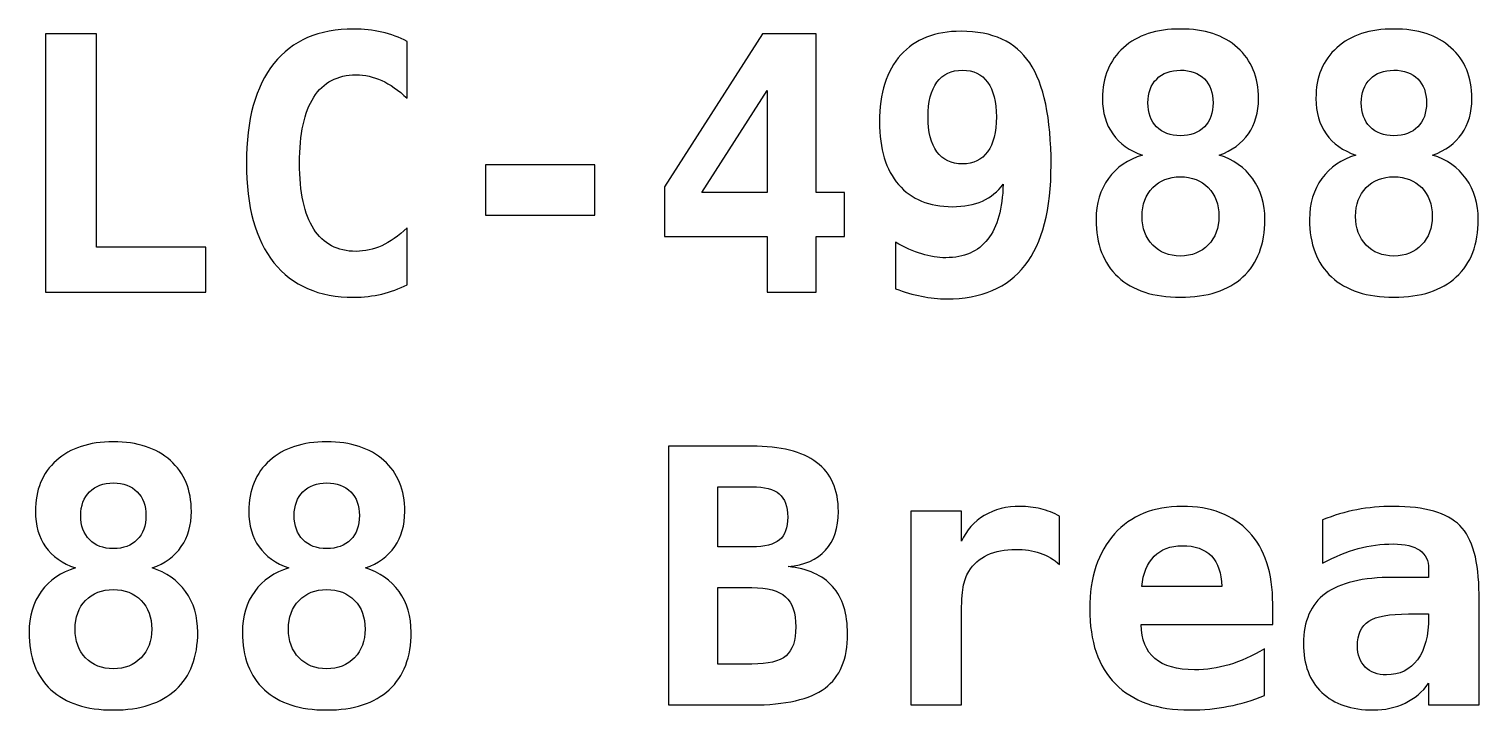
# Model space of a CAD drawing. Header units: centimetres. Extents: x -7.5 to 7.5, y -7.5 to 7.5.
# Drawn here: x -0.891 to 0.263, y 3.675 to 4.217 of the extents above; entities that cross this region are included whole.
import ezdxf

# ---------------------------------------------------------------- set-up
doc = ezdxf.new("R2010")
doc.units = ezdxf.units.CM
doc.header["$MEASUREMENT"] = 0
doc.layers.add('Layer 1', color=7, linetype='Continuous')

msp = doc.modelspace()

# ---------------------------------------------------------------- linework, layer by layer
at = {"layer": 'Layer 1'}
for points, knots in [([(-0.87784, 4.00792), (-0.87784, 4.00792), (-0.87784, 4.21366), (-0.87784, 4.21366), (-0.87784, 4.21366), (-0.87784, 4.21366), (-0.8372, 4.21366), (-0.8372, 4.21366), (-0.8372, 4.21366), (-0.8372, 4.21366), (-0.8372, 4.04376), (-0.8372, 4.04376), (-0.8372, 4.04376), (-0.8372, 4.04376), (-0.75023, 4.04376), (-0.75023, 4.04376), (-0.75023, 4.04376), (-0.75023, 4.04376), (-0.75023, 4.00792), (-0.75023, 4.00792), (-0.75023, 4.00792), (-0.75023, 4.00792), (-0.87784, 4.00792), (-0.87784, 4.00792)], [0, 0, 0, 0, 0.1666667, 0.1666667, 0.1666667, 0.1666667, 0.3333333, 0.3333333, 0.3333333, 0.3333333, 0.5, 0.5, 0.5, 0.5, 0.6666667, 0.6666667, 0.6666667, 0.6666667, 0.8333333, 0.8333333, 0.8333333, 0.8333333, 1, 1, 1, 1]), ([(-0.58997, 4.01385), (-0.59642, 4.01055), (-0.60315, 4.00806), (-0.61025, 4.00641), (-0.61025, 4.00641), (-0.6173, 4.00477), (-0.62473, 4.00392), (-0.63254, 4.00392), (-0.63254, 4.00392), (-0.66029, 4.00392), (-0.68151, 4.01305), (-0.69609, 4.03134), (-0.69609, 4.03134), (-0.71072, 4.04964), (-0.71801, 4.07603), (-0.71801, 4.1106), (-0.71801, 4.1106), (-0.71801, 4.14522), (-0.71072, 4.17165), (-0.69609, 4.18995), (-0.69609, 4.18995), (-0.68151, 4.20825), (-0.66029, 4.21737), (-0.63254, 4.21737), (-0.63254, 4.21737), (-0.62473, 4.21737), (-0.61726, 4.21653), (-0.61011, 4.21488), (-0.61011, 4.21488), (-0.60291, 4.21324), (-0.59623, 4.21074), (-0.58997, 4.20745), (-0.58997, 4.20745), (-0.58997, 4.20745), (-0.58997, 4.16225), (-0.58997, 4.16225), (-0.58997, 4.16225), (-0.59694, 4.16869), (-0.60376, 4.17339), (-0.61029, 4.17641), (-0.61029, 4.17641), (-0.61688, 4.17937), (-0.62365, 4.18087), (-0.63066, 4.18087), (-0.63066, 4.18087), (-0.64553, 4.18087), (-0.65677, 4.17495), (-0.66434, 4.16314), (-0.66434, 4.16314), (-0.67191, 4.15133), (-0.67572, 4.13384), (-0.67572, 4.1106), (-0.67572, 4.1106), (-0.67572, 4.08741), (-0.67191, 4.06996), (-0.66434, 4.05816), (-0.66434, 4.05816), (-0.65677, 4.04635), (-0.64553, 4.04042), (-0.63066, 4.04042), (-0.63066, 4.04042), (-0.62365, 4.04042), (-0.61688, 4.04193), (-0.61029, 4.04489), (-0.61029, 4.04489), (-0.60376, 4.0479), (-0.59694, 4.0526), (-0.58997, 4.05905), (-0.58997, 4.05905), (-0.58997, 4.05905), (-0.58997, 4.01385), (-0.58997, 4.01385)], [0, 0, 0, 0, 0.0555556, 0.0555556, 0.0555556, 0.0555556, 0.1111111, 0.1111111, 0.1111111, 0.1111111, 0.1666667, 0.1666667, 0.1666667, 0.1666667, 0.2222222, 0.2222222, 0.2222222, 0.2222222, 0.2777778, 0.2777778, 0.2777778, 0.2777778, 0.3333333, 0.3333333, 0.3333333, 0.3333333, 0.3888889, 0.3888889, 0.3888889, 0.3888889, 0.4444444, 0.4444444, 0.4444444, 0.4444444, 0.5, 0.5, 0.5, 0.5, 0.5555556, 0.5555556, 0.5555556, 0.5555556, 0.6111111, 0.6111111, 0.6111111, 0.6111111, 0.6666667, 0.6666667, 0.6666667, 0.6666667, 0.7222222, 0.7222222, 0.7222222, 0.7222222, 0.7777778, 0.7777778, 0.7777778, 0.7777778, 0.8333333, 0.8333333, 0.8333333, 0.8333333, 0.8888889, 0.8888889, 0.8888889, 0.8888889, 0.9444444, 0.9444444, 0.9444444, 0.9444444, 1, 1, 1, 1]), ([(-0.30704, 4.21366), (-0.30704, 4.21366), (-0.26447, 4.21366), (-0.26447, 4.21366), (-0.26447, 4.21366), (-0.26447, 4.21366), (-0.26447, 4.08718), (-0.26447, 4.08718), (-0.26447, 4.08718), (-0.26447, 4.08718), (-0.2419, 4.08718), (-0.2419, 4.08718), (-0.2419, 4.08718), (-0.2419, 4.08718), (-0.2419, 4.05232), (-0.2419, 4.05232), (-0.2419, 4.05232), (-0.2419, 4.05232), (-0.26447, 4.05232), (-0.26447, 4.05232), (-0.26447, 4.05232), (-0.26447, 4.05232), (-0.26447, 4.00792), (-0.26447, 4.00792), (-0.26447, 4.00792), (-0.26447, 4.00792), (-0.30347, 4.00792), (-0.30347, 4.00792), (-0.30347, 4.00792), (-0.30347, 4.00792), (-0.30347, 4.05232), (-0.30347, 4.05232), (-0.30347, 4.05232), (-0.30347, 4.05232), (-0.38508, 4.05232), (-0.38508, 4.05232), (-0.38508, 4.05232), (-0.38508, 4.05232), (-0.38508, 4.09174), (-0.38508, 4.09174), (-0.38508, 4.09174), (-0.38508, 4.09174), (-0.30704, 4.21366), (-0.30704, 4.21366)], [0, 0, 0, 0, 0.0909091, 0.0909091, 0.0909091, 0.0909091, 0.1818182, 0.1818182, 0.1818182, 0.1818182, 0.2727273, 0.2727273, 0.2727273, 0.2727273, 0.3636364, 0.3636364, 0.3636364, 0.3636364, 0.4545455, 0.4545455, 0.4545455, 0.4545455, 0.5454545, 0.5454545, 0.5454545, 0.5454545, 0.6363636, 0.6363636, 0.6363636, 0.6363636, 0.7272727, 0.7272727, 0.7272727, 0.7272727, 0.8181818, 0.8181818, 0.8181818, 0.8181818, 0.9090909, 0.9090909, 0.9090909, 0.9090909, 1, 1, 1, 1]), ([(-0.20125, 4.0107), (-0.20125, 4.0107), (-0.20125, 4.04776), (-0.20125, 4.04776), (-0.20125, 4.04776), (-0.19401, 4.04353), (-0.18705, 4.04042), (-0.18037, 4.0384), (-0.18037, 4.0384), (-0.17374, 4.03638), (-0.16734, 4.03534), (-0.16118, 4.03534), (-0.16118, 4.03534), (-0.1466, 4.03534), (-0.13545, 4.04023), (-0.12778, 4.05002), (-0.12778, 4.05002), (-0.12011, 4.0598), (-0.11607, 4.07443), (-0.1156, 4.0939), (-0.1156, 4.0939), (-0.11993, 4.08793), (-0.12543, 4.08346), (-0.13211, 4.08045), (-0.13211, 4.08045), (-0.13884, 4.07749), (-0.14678, 4.07598), (-0.15596, 4.07598), (-0.15596, 4.07598), (-0.17444, 4.07598), (-0.18869, 4.08186), (-0.19881, 4.09357), (-0.19881, 4.09357), (-0.20892, 4.10529), (-0.21395, 4.12189), (-0.21395, 4.14339), (-0.21395, 4.14339), (-0.21395, 4.16634), (-0.20831, 4.18412), (-0.19702, 4.19673), (-0.19702, 4.19673), (-0.18568, 4.20928), (-0.16974, 4.21559), (-0.14904, 4.21559), (-0.14904, 4.21559), (-0.12397, 4.21559), (-0.10577, 4.20721), (-0.09443, 4.19042), (-0.09443, 4.19042), (-0.0831, 4.17368), (-0.07741, 4.14658), (-0.07741, 4.10919), (-0.07741, 4.10919), (-0.07741, 4.07368), (-0.08432, 4.04701), (-0.0982, 4.02923), (-0.0982, 4.02923), (-0.11207, 4.01145), (-0.13286, 4.00256), (-0.16061, 4.00256), (-0.16061, 4.00256), (-0.16706, 4.00256), (-0.17369, 4.00326), (-0.18051, 4.00463), (-0.18051, 4.00463), (-0.18738, 4.00599), (-0.19429, 4.00801), (-0.20125, 4.0107)], [0, 0, 0, 0, 0.0588235, 0.0588235, 0.0588235, 0.0588235, 0.1176471, 0.1176471, 0.1176471, 0.1176471, 0.1764706, 0.1764706, 0.1764706, 0.1764706, 0.2352941, 0.2352941, 0.2352941, 0.2352941, 0.2941176, 0.2941176, 0.2941176, 0.2941176, 0.3529412, 0.3529412, 0.3529412, 0.3529412, 0.4117647, 0.4117647, 0.4117647, 0.4117647, 0.4705882, 0.4705882, 0.4705882, 0.4705882, 0.5294118, 0.5294118, 0.5294118, 0.5294118, 0.5882353, 0.5882353, 0.5882353, 0.5882353, 0.6470588, 0.6470588, 0.6470588, 0.6470588, 0.7058824, 0.7058824, 0.7058824, 0.7058824, 0.7647059, 0.7647059, 0.7647059, 0.7647059, 0.8235294, 0.8235294, 0.8235294, 0.8235294, 0.8823529, 0.8823529, 0.8823529, 0.8823529, 0.9411765, 0.9411765, 0.9411765, 0.9411765, 1, 1, 1, 1]), ([(-0.00464, 4.11695), (-0.01503, 4.12053), (-0.02293, 4.12617), (-0.02834, 4.13384), (-0.02834, 4.13384), (-0.03375, 4.1415), (-0.03648, 4.15086), (-0.03648, 4.16201), (-0.03648, 4.16201), (-0.03648, 4.17909), (-0.03093, 4.19259), (-0.01978, 4.20251), (-0.01978, 4.20251), (-0.00868, 4.21244), (0.00642, 4.21737), (0.02556, 4.21737), (0.02556, 4.21737), (0.04475, 4.21737), (0.0599, 4.21244), (0.071, 4.20251), (0.071, 4.20251), (0.08215, 4.19259), (0.0877, 4.17909), (0.0877, 4.16201), (0.0877, 4.16201), (0.0877, 4.15096), (0.08502, 4.14165), (0.0797, 4.13398), (0.0797, 4.13398), (0.07439, 4.12631), (0.06662, 4.12062), (0.05642, 4.11695), (0.05642, 4.11695), (0.0678, 4.11347), (0.07669, 4.10721), (0.08313, 4.09818), (0.08313, 4.09818), (0.08958, 4.0892), (0.09278, 4.07838), (0.09278, 4.06582), (0.09278, 4.06582), (0.09278, 4.04607), (0.08694, 4.03078), (0.07528, 4.02006), (0.07528, 4.02006), (0.06361, 4.00928), (0.04701, 4.00392), (0.02556, 4.00392), (0.02556, 4.00392), (0.00416, 4.00392), (-0.0124, 4.00928), (-0.02406, 4.02006), (-0.02406, 4.02006), (-0.03573, 4.03078), (-0.04156, 4.04607), (-0.04156, 4.06582), (-0.04156, 4.06582), (-0.04156, 4.07848), (-0.03831, 4.08934), (-0.03178, 4.09832), (-0.03178, 4.09832), (-0.02524, 4.10736), (-0.01621, 4.11356), (-0.00464, 4.11695)], [0, 0, 0, 0, 0.0625, 0.0625, 0.0625, 0.0625, 0.125, 0.125, 0.125, 0.125, 0.1875, 0.1875, 0.1875, 0.1875, 0.25, 0.25, 0.25, 0.25, 0.3125, 0.3125, 0.3125, 0.3125, 0.375, 0.375, 0.375, 0.375, 0.4375, 0.4375, 0.4375, 0.4375, 0.5, 0.5, 0.5, 0.5, 0.5625, 0.5625, 0.5625, 0.5625, 0.625, 0.625, 0.625, 0.625, 0.6875, 0.6875, 0.6875, 0.6875, 0.75, 0.75, 0.75, 0.75, 0.8125, 0.8125, 0.8125, 0.8125, 0.875, 0.875, 0.875, 0.875, 0.9375, 0.9375, 0.9375, 0.9375, 1, 1, 1, 1]), ([(0.16526, 4.11695), (0.15487, 4.12053), (0.14697, 4.12617), (0.14156, 4.13384), (0.14156, 4.13384), (0.13615, 4.1415), (0.13342, 4.15086), (0.13342, 4.16201), (0.13342, 4.16201), (0.13342, 4.17909), (0.13897, 4.19259), (0.15012, 4.20251), (0.15012, 4.20251), (0.16122, 4.21244), (0.17632, 4.21737), (0.19546, 4.21737), (0.19546, 4.21737), (0.21465, 4.21737), (0.2298, 4.21244), (0.2409, 4.20251), (0.2409, 4.20251), (0.25205, 4.19259), (0.2576, 4.17909), (0.2576, 4.16201), (0.2576, 4.16201), (0.2576, 4.15096), (0.25492, 4.14165), (0.2496, 4.13398), (0.2496, 4.13398), (0.24429, 4.12631), (0.23652, 4.12062), (0.22632, 4.11695), (0.22632, 4.11695), (0.2377, 4.11347), (0.24659, 4.10721), (0.25303, 4.09818), (0.25303, 4.09818), (0.25948, 4.0892), (0.26268, 4.07838), (0.26268, 4.06582), (0.26268, 4.06582), (0.26268, 4.04607), (0.25684, 4.03078), (0.24518, 4.02006), (0.24518, 4.02006), (0.23351, 4.00928), (0.21691, 4.00392), (0.19546, 4.00392), (0.19546, 4.00392), (0.17406, 4.00392), (0.1575, 4.00928), (0.14584, 4.02006), (0.14584, 4.02006), (0.13417, 4.03078), (0.12834, 4.04607), (0.12834, 4.06582), (0.12834, 4.06582), (0.12834, 4.07848), (0.13159, 4.08934), (0.13812, 4.09832), (0.13812, 4.09832), (0.14466, 4.10736), (0.15369, 4.11356), (0.16526, 4.11695)], [0, 0, 0, 0, 0.0625, 0.0625, 0.0625, 0.0625, 0.125, 0.125, 0.125, 0.125, 0.1875, 0.1875, 0.1875, 0.1875, 0.25, 0.25, 0.25, 0.25, 0.3125, 0.3125, 0.3125, 0.3125, 0.375, 0.375, 0.375, 0.375, 0.4375, 0.4375, 0.4375, 0.4375, 0.5, 0.5, 0.5, 0.5, 0.5625, 0.5625, 0.5625, 0.5625, 0.625, 0.625, 0.625, 0.625, 0.6875, 0.6875, 0.6875, 0.6875, 0.75, 0.75, 0.75, 0.75, 0.8125, 0.8125, 0.8125, 0.8125, 0.875, 0.875, 0.875, 0.875, 0.9375, 0.9375, 0.9375, 0.9375, 1, 1, 1, 1]), ([(-0.14796, 4.11004), (-0.13926, 4.11004), (-0.13258, 4.11324), (-0.12792, 4.11963), (-0.12792, 4.11963), (-0.12327, 4.12598), (-0.12096, 4.13525), (-0.12096, 4.14738), (-0.12096, 4.14738), (-0.12096, 4.15943), (-0.12327, 4.16864), (-0.12792, 4.17499), (-0.12792, 4.17499), (-0.13258, 4.18139), (-0.13926, 4.18459), (-0.14796, 4.18459), (-0.14796, 4.18459), (-0.1568, 4.18459), (-0.16358, 4.18139), (-0.16828, 4.17499), (-0.16828, 4.17499), (-0.17303, 4.16864), (-0.17538, 4.15943), (-0.17538, 4.14738), (-0.17538, 4.14738), (-0.17538, 4.13534), (-0.17303, 4.12612), (-0.16828, 4.11968), (-0.16828, 4.11968), (-0.16358, 4.11324), (-0.1568, 4.11004), (-0.14796, 4.11004)], [0, 0, 0, 0, 0.125, 0.125, 0.125, 0.125, 0.25, 0.25, 0.25, 0.25, 0.375, 0.375, 0.375, 0.375, 0.5, 0.5, 0.5, 0.5, 0.625, 0.625, 0.625, 0.625, 0.75, 0.75, 0.75, 0.75, 0.875, 0.875, 0.875, 0.875, 1, 1, 1, 1]), ([(-0.00036, 4.15867), (-0.00036, 4.15063), (0.00195, 4.14419), (0.00661, 4.13948), (0.00661, 4.13948), (0.01122, 4.13473), (0.01756, 4.13238), (0.02556, 4.13238), (0.02556, 4.13238), (0.0336, 4.13238), (0.04, 4.13473), (0.04461, 4.13948), (0.04461, 4.13948), (0.04927, 4.14419), (0.05157, 4.15063), (0.05157, 4.15867), (0.05157, 4.15867), (0.05157, 4.16667), (0.04927, 4.17297), (0.04461, 4.17763), (0.04461, 4.17763), (0.04, 4.18228), (0.0336, 4.18459), (0.02556, 4.18459), (0.02556, 4.18459), (0.01766, 4.18459), (0.01136, 4.18224), (0.00665, 4.17758), (0.00665, 4.17758), (0.002, 4.17288), (-0.00036, 4.16657), (-0.00036, 4.15867)], [0, 0, 0, 0, 0.125, 0.125, 0.125, 0.125, 0.25, 0.25, 0.25, 0.25, 0.375, 0.375, 0.375, 0.375, 0.5, 0.5, 0.5, 0.5, 0.625, 0.625, 0.625, 0.625, 0.75, 0.75, 0.75, 0.75, 0.875, 0.875, 0.875, 0.875, 1, 1, 1, 1]), ([(0.16954, 4.15867), (0.16954, 4.15063), (0.17185, 4.14419), (0.17651, 4.13948), (0.17651, 4.13948), (0.18112, 4.13473), (0.18746, 4.13238), (0.19546, 4.13238), (0.19546, 4.13238), (0.2035, 4.13238), (0.2099, 4.13473), (0.21451, 4.13948), (0.21451, 4.13948), (0.21917, 4.14419), (0.22147, 4.15063), (0.22147, 4.15867), (0.22147, 4.15867), (0.22147, 4.16667), (0.21917, 4.17297), (0.21451, 4.17763), (0.21451, 4.17763), (0.2099, 4.18228), (0.2035, 4.18459), (0.19546, 4.18459), (0.19546, 4.18459), (0.18756, 4.18459), (0.18126, 4.18224), (0.17655, 4.17758), (0.17655, 4.17758), (0.1719, 4.17288), (0.16954, 4.16657), (0.16954, 4.15867)], [0, 0, 0, 0, 0.125, 0.125, 0.125, 0.125, 0.25, 0.25, 0.25, 0.25, 0.375, 0.375, 0.375, 0.375, 0.5, 0.5, 0.5, 0.5, 0.625, 0.625, 0.625, 0.625, 0.75, 0.75, 0.75, 0.75, 0.875, 0.875, 0.875, 0.875, 1, 1, 1, 1]), ([(-0.30347, 4.16846), (-0.30347, 4.16846), (-0.35544, 4.08718), (-0.35544, 4.08718), (-0.35544, 4.08718), (-0.35544, 4.08718), (-0.30347, 4.08718), (-0.30347, 4.08718), (-0.30347, 4.08718), (-0.30347, 4.08718), (-0.30347, 4.16846), (-0.30347, 4.16846)], [0, 0, 0, 0, 0.3333333, 0.3333333, 0.3333333, 0.3333333, 0.6666667, 0.6666667, 0.6666667, 0.6666667, 1, 1, 1, 1]), ([(-0.52755, 4.10924), (-0.52755, 4.10924), (-0.44058, 4.10924), (-0.44058, 4.10924), (-0.44058, 4.10924), (-0.44058, 4.10924), (-0.44058, 4.06911), (-0.44058, 4.06911), (-0.44058, 4.06911), (-0.44058, 4.06911), (-0.52755, 4.06911), (-0.52755, 4.06911), (-0.52755, 4.06911), (-0.52755, 4.06911), (-0.52755, 4.10924), (-0.52755, 4.10924)], [0, 0, 0, 0, 0.25, 0.25, 0.25, 0.25, 0.5, 0.5, 0.5, 0.5, 0.75, 0.75, 0.75, 0.75, 1, 1, 1, 1]), ([(0.02556, 4.09974), (0.01644, 4.09974), (0.0091, 4.09687), (0.0035, 4.09113), (0.0035, 4.09113), (-0.0021, 4.08539), (-0.00492, 4.07777), (-0.00492, 4.06827), (-0.00492, 4.06827), (-0.00492, 4.05881), (-0.0021, 4.05119), (0.0035, 4.04541), (0.0035, 4.04541), (0.0091, 4.03962), (0.01644, 4.03671), (0.02556, 4.03671), (0.02556, 4.03671), (0.03464, 4.03671), (0.04202, 4.03967), (0.04767, 4.04555), (0.04767, 4.04555), (0.05331, 4.05143), (0.05614, 4.059), (0.05614, 4.06827), (0.05614, 4.06827), (0.05614, 4.07777), (0.05331, 4.08539), (0.04772, 4.09113), (0.04772, 4.09113), (0.04212, 4.09687), (0.03473, 4.09974), (0.02556, 4.09974)], [0, 0, 0, 0, 0.125, 0.125, 0.125, 0.125, 0.25, 0.25, 0.25, 0.25, 0.375, 0.375, 0.375, 0.375, 0.5, 0.5, 0.5, 0.5, 0.625, 0.625, 0.625, 0.625, 0.75, 0.75, 0.75, 0.75, 0.875, 0.875, 0.875, 0.875, 1, 1, 1, 1]), ([(0.19546, 4.09974), (0.18634, 4.09974), (0.179, 4.09687), (0.1734, 4.09113), (0.1734, 4.09113), (0.1678, 4.08539), (0.16498, 4.07777), (0.16498, 4.06827), (0.16498, 4.06827), (0.16498, 4.05881), (0.1678, 4.05119), (0.1734, 4.04541), (0.1734, 4.04541), (0.179, 4.03962), (0.18634, 4.03671), (0.19546, 4.03671), (0.19546, 4.03671), (0.20454, 4.03671), (0.21192, 4.03967), (0.21757, 4.04555), (0.21757, 4.04555), (0.22321, 4.05143), (0.22604, 4.059), (0.22604, 4.06827), (0.22604, 4.06827), (0.22604, 4.07777), (0.22321, 4.08539), (0.21762, 4.09113), (0.21762, 4.09113), (0.21202, 4.09687), (0.20463, 4.09974), (0.19546, 4.09974)], [0, 0, 0, 0, 0.125, 0.125, 0.125, 0.125, 0.25, 0.25, 0.25, 0.25, 0.375, 0.375, 0.375, 0.375, 0.5, 0.5, 0.5, 0.5, 0.625, 0.625, 0.625, 0.625, 0.75, 0.75, 0.75, 0.75, 0.875, 0.875, 0.875, 0.875, 1, 1, 1, 1]), ([(-0.85414, 3.78844), (-0.86453, 3.79202), (-0.87243, 3.79766), (-0.87784, 3.80533), (-0.87784, 3.80533), (-0.88325, 3.81299), (-0.88598, 3.82235), (-0.88598, 3.8335), (-0.88598, 3.8335), (-0.88598, 3.85058), (-0.88043, 3.86408), (-0.86928, 3.874), (-0.86928, 3.874), (-0.85818, 3.88393), (-0.84308, 3.88886), (-0.82394, 3.88886), (-0.82394, 3.88886), (-0.80475, 3.88886), (-0.7896, 3.88393), (-0.7785, 3.874), (-0.7785, 3.874), (-0.76735, 3.86408), (-0.7618, 3.85058), (-0.7618, 3.8335), (-0.7618, 3.8335), (-0.7618, 3.82245), (-0.76448, 3.81314), (-0.7698, 3.80547), (-0.7698, 3.80547), (-0.77511, 3.7978), (-0.78288, 3.79211), (-0.79308, 3.78844), (-0.79308, 3.78844), (-0.7817, 3.78496), (-0.77281, 3.7787), (-0.76637, 3.76967), (-0.76637, 3.76967), (-0.75992, 3.76069), (-0.75672, 3.74987), (-0.75672, 3.73731), (-0.75672, 3.73731), (-0.75672, 3.71756), (-0.76256, 3.70227), (-0.77422, 3.69155), (-0.77422, 3.69155), (-0.78589, 3.68077), (-0.80249, 3.67541), (-0.82394, 3.67541), (-0.82394, 3.67541), (-0.84534, 3.67541), (-0.8619, 3.68077), (-0.87356, 3.69155), (-0.87356, 3.69155), (-0.88523, 3.70227), (-0.89106, 3.71756), (-0.89106, 3.73731), (-0.89106, 3.73731), (-0.89106, 3.74997), (-0.88781, 3.76083), (-0.88128, 3.76981), (-0.88128, 3.76981), (-0.87474, 3.77885), (-0.86571, 3.78505), (-0.85414, 3.78844)], [0, 0, 0, 0, 0.0625, 0.0625, 0.0625, 0.0625, 0.125, 0.125, 0.125, 0.125, 0.1875, 0.1875, 0.1875, 0.1875, 0.25, 0.25, 0.25, 0.25, 0.3125, 0.3125, 0.3125, 0.3125, 0.375, 0.375, 0.375, 0.375, 0.4375, 0.4375, 0.4375, 0.4375, 0.5, 0.5, 0.5, 0.5, 0.5625, 0.5625, 0.5625, 0.5625, 0.625, 0.625, 0.625, 0.625, 0.6875, 0.6875, 0.6875, 0.6875, 0.75, 0.75, 0.75, 0.75, 0.8125, 0.8125, 0.8125, 0.8125, 0.875, 0.875, 0.875, 0.875, 0.9375, 0.9375, 0.9375, 0.9375, 1, 1, 1, 1]), ([(-0.68424, 3.78844), (-0.69463, 3.79202), (-0.70253, 3.79766), (-0.70794, 3.80533), (-0.70794, 3.80533), (-0.71335, 3.81299), (-0.71608, 3.82235), (-0.71608, 3.8335), (-0.71608, 3.8335), (-0.71608, 3.85058), (-0.71053, 3.86408), (-0.69938, 3.874), (-0.69938, 3.874), (-0.68828, 3.88393), (-0.67318, 3.88886), (-0.65404, 3.88886), (-0.65404, 3.88886), (-0.63485, 3.88886), (-0.6197, 3.88393), (-0.6086, 3.874), (-0.6086, 3.874), (-0.59745, 3.86408), (-0.5919, 3.85058), (-0.5919, 3.8335), (-0.5919, 3.8335), (-0.5919, 3.82245), (-0.59458, 3.81314), (-0.5999, 3.80547), (-0.5999, 3.80547), (-0.60521, 3.7978), (-0.61298, 3.79211), (-0.62318, 3.78844), (-0.62318, 3.78844), (-0.6118, 3.78496), (-0.60291, 3.7787), (-0.59647, 3.76967), (-0.59647, 3.76967), (-0.59002, 3.76069), (-0.58682, 3.74987), (-0.58682, 3.73731), (-0.58682, 3.73731), (-0.58682, 3.71756), (-0.59266, 3.70227), (-0.60432, 3.69155), (-0.60432, 3.69155), (-0.61599, 3.68077), (-0.63259, 3.67541), (-0.65404, 3.67541), (-0.65404, 3.67541), (-0.67544, 3.67541), (-0.692, 3.68077), (-0.70366, 3.69155), (-0.70366, 3.69155), (-0.71533, 3.70227), (-0.72116, 3.71756), (-0.72116, 3.73731), (-0.72116, 3.73731), (-0.72116, 3.74997), (-0.71791, 3.76083), (-0.71138, 3.76981), (-0.71138, 3.76981), (-0.70484, 3.77885), (-0.69581, 3.78505), (-0.68424, 3.78844)], [0, 0, 0, 0, 0.0625, 0.0625, 0.0625, 0.0625, 0.125, 0.125, 0.125, 0.125, 0.1875, 0.1875, 0.1875, 0.1875, 0.25, 0.25, 0.25, 0.25, 0.3125, 0.3125, 0.3125, 0.3125, 0.375, 0.375, 0.375, 0.375, 0.4375, 0.4375, 0.4375, 0.4375, 0.5, 0.5, 0.5, 0.5, 0.5625, 0.5625, 0.5625, 0.5625, 0.625, 0.625, 0.625, 0.625, 0.6875, 0.6875, 0.6875, 0.6875, 0.75, 0.75, 0.75, 0.75, 0.8125, 0.8125, 0.8125, 0.8125, 0.875, 0.875, 0.875, 0.875, 0.9375, 0.9375, 0.9375, 0.9375, 1, 1, 1, 1]), ([(-0.38192, 3.88543), (-0.38192, 3.88543), (-0.31565, 3.88543), (-0.31565, 3.88543), (-0.31565, 3.88543), (-0.29274, 3.88543), (-0.27557, 3.8811), (-0.26405, 3.8724), (-0.26405, 3.8724), (-0.25253, 3.86375), (-0.24674, 3.85076), (-0.24674, 3.8335), (-0.24674, 3.8335), (-0.24674, 3.82024), (-0.25013, 3.80994), (-0.25695, 3.8025), (-0.25695, 3.8025), (-0.26372, 3.79503), (-0.27369, 3.79075), (-0.28682, 3.78952), (-0.28682, 3.78952), (-0.27111, 3.78797), (-0.2593, 3.7827), (-0.25135, 3.77367), (-0.25135, 3.77367), (-0.2434, 3.76469), (-0.23945, 3.75208), (-0.23945, 3.7359), (-0.23945, 3.7359), (-0.23945, 3.71605), (-0.24542, 3.70171), (-0.25737, 3.69277), (-0.25737, 3.69277), (-0.26932, 3.68388), (-0.28874, 3.67941), (-0.31565, 3.67941), (-0.31565, 3.67941), (-0.31565, 3.67941), (-0.38192, 3.67941), (-0.38192, 3.67941), (-0.38192, 3.67941), (-0.38192, 3.67941), (-0.38192, 3.88543), (-0.38192, 3.88543)], [0, 0, 0, 0, 0.0909091, 0.0909091, 0.0909091, 0.0909091, 0.1818182, 0.1818182, 0.1818182, 0.1818182, 0.2727273, 0.2727273, 0.2727273, 0.2727273, 0.3636364, 0.3636364, 0.3636364, 0.3636364, 0.4545455, 0.4545455, 0.4545455, 0.4545455, 0.5454545, 0.5454545, 0.5454545, 0.5454545, 0.6363636, 0.6363636, 0.6363636, 0.6363636, 0.7272727, 0.7272727, 0.7272727, 0.7272727, 0.8181818, 0.8181818, 0.8181818, 0.8181818, 0.9090909, 0.9090909, 0.9090909, 0.9090909, 1, 1, 1, 1]), ([(-0.84986, 3.83016), (-0.84986, 3.82212), (-0.84755, 3.81568), (-0.84289, 3.81097), (-0.84289, 3.81097), (-0.83828, 3.80622), (-0.83194, 3.80387), (-0.82394, 3.80387), (-0.82394, 3.80387), (-0.8159, 3.80387), (-0.8095, 3.80622), (-0.80489, 3.81097), (-0.80489, 3.81097), (-0.80023, 3.81568), (-0.79793, 3.82212), (-0.79793, 3.83016), (-0.79793, 3.83016), (-0.79793, 3.83816), (-0.80023, 3.84446), (-0.80489, 3.84912), (-0.80489, 3.84912), (-0.8095, 3.85377), (-0.8159, 3.85608), (-0.82394, 3.85608), (-0.82394, 3.85608), (-0.83184, 3.85608), (-0.83814, 3.85373), (-0.84285, 3.84907), (-0.84285, 3.84907), (-0.8475, 3.84437), (-0.84986, 3.83806), (-0.84986, 3.83016)], [0, 0, 0, 0, 0.125, 0.125, 0.125, 0.125, 0.25, 0.25, 0.25, 0.25, 0.375, 0.375, 0.375, 0.375, 0.5, 0.5, 0.5, 0.5, 0.625, 0.625, 0.625, 0.625, 0.75, 0.75, 0.75, 0.75, 0.875, 0.875, 0.875, 0.875, 1, 1, 1, 1]), ([(-0.67996, 3.83016), (-0.67996, 3.82212), (-0.67765, 3.81568), (-0.67299, 3.81097), (-0.67299, 3.81097), (-0.66838, 3.80622), (-0.66204, 3.80387), (-0.65404, 3.80387), (-0.65404, 3.80387), (-0.646, 3.80387), (-0.6396, 3.80622), (-0.63499, 3.81097), (-0.63499, 3.81097), (-0.63033, 3.81568), (-0.62803, 3.82212), (-0.62803, 3.83016), (-0.62803, 3.83016), (-0.62803, 3.83816), (-0.63033, 3.84446), (-0.63499, 3.84912), (-0.63499, 3.84912), (-0.6396, 3.85377), (-0.646, 3.85608), (-0.65404, 3.85608), (-0.65404, 3.85608), (-0.66194, 3.85608), (-0.66824, 3.85373), (-0.67295, 3.84907), (-0.67295, 3.84907), (-0.6776, 3.84437), (-0.67996, 3.83806), (-0.67996, 3.83016)], [0, 0, 0, 0, 0.125, 0.125, 0.125, 0.125, 0.25, 0.25, 0.25, 0.25, 0.375, 0.375, 0.375, 0.375, 0.5, 0.5, 0.5, 0.5, 0.625, 0.625, 0.625, 0.625, 0.75, 0.75, 0.75, 0.75, 0.875, 0.875, 0.875, 0.875, 1, 1, 1, 1]), ([(-0.34265, 3.85307), (-0.34265, 3.85307), (-0.34265, 3.80523), (-0.34265, 3.80523), (-0.34265, 3.80523), (-0.34265, 3.80523), (-0.31565, 3.80523), (-0.31565, 3.80523), (-0.31565, 3.80523), (-0.30535, 3.80523), (-0.29801, 3.80707), (-0.29364, 3.81074), (-0.29364, 3.81074), (-0.28926, 3.81441), (-0.2871, 3.82047), (-0.2871, 3.82894), (-0.2871, 3.82894), (-0.2871, 3.83741), (-0.28931, 3.84352), (-0.29378, 3.84733), (-0.29378, 3.84733), (-0.29825, 3.85114), (-0.30554, 3.85307), (-0.31565, 3.85307), (-0.31565, 3.85307), (-0.31565, 3.85307), (-0.34265, 3.85307), (-0.34265, 3.85307)], [0, 0, 0, 0, 0.1428571, 0.1428571, 0.1428571, 0.1428571, 0.2857143, 0.2857143, 0.2857143, 0.2857143, 0.4285714, 0.4285714, 0.4285714, 0.4285714, 0.5714286, 0.5714286, 0.5714286, 0.5714286, 0.7142857, 0.7142857, 0.7142857, 0.7142857, 0.8571429, 0.8571429, 0.8571429, 0.8571429, 1, 1, 1, 1]), ([(-0.07059, 3.79117), (-0.07501, 3.79521), (-0.08018, 3.79822), (-0.08611, 3.80025), (-0.08611, 3.80025), (-0.09203, 3.80227), (-0.09853, 3.80326), (-0.10563, 3.80326), (-0.10563, 3.80326), (-0.11414, 3.80326), (-0.12162, 3.80175), (-0.12802, 3.79879), (-0.12802, 3.79879), (-0.13441, 3.79578), (-0.13935, 3.79145), (-0.14283, 3.78576), (-0.14283, 3.78576), (-0.14504, 3.78228), (-0.1466, 3.77805), (-0.14744, 3.77311), (-0.14744, 3.77311), (-0.14834, 3.76812), (-0.14876, 3.7606), (-0.14876, 3.75053), (-0.14876, 3.75053), (-0.14876, 3.75053), (-0.14876, 3.67941), (-0.14876, 3.67941), (-0.14876, 3.67941), (-0.14876, 3.67941), (-0.18912, 3.67941), (-0.18912, 3.67941), (-0.18912, 3.67941), (-0.18912, 3.67941), (-0.18912, 3.83374), (-0.18912, 3.83374), (-0.18912, 3.83374), (-0.18912, 3.83374), (-0.14876, 3.83374), (-0.14876, 3.83374), (-0.14876, 3.83374), (-0.14876, 3.83374), (-0.14876, 3.80975), (-0.14876, 3.80975), (-0.14876, 3.80975), (-0.14481, 3.81854), (-0.13874, 3.82541), (-0.13056, 3.83021), (-0.13056, 3.83021), (-0.12237, 3.83505), (-0.11282, 3.83745), (-0.10186, 3.83745), (-0.10186, 3.83745), (-0.09636, 3.83745), (-0.09095, 3.83679), (-0.08568, 3.83548), (-0.08568, 3.83548), (-0.08042, 3.83411), (-0.07538, 3.83219), (-0.07059, 3.8296), (-0.07059, 3.8296), (-0.07059, 3.8296), (-0.07059, 3.79117), (-0.07059, 3.79117)], [0, 0, 0, 0, 0.0625, 0.0625, 0.0625, 0.0625, 0.125, 0.125, 0.125, 0.125, 0.1875, 0.1875, 0.1875, 0.1875, 0.25, 0.25, 0.25, 0.25, 0.3125, 0.3125, 0.3125, 0.3125, 0.375, 0.375, 0.375, 0.375, 0.4375, 0.4375, 0.4375, 0.4375, 0.5, 0.5, 0.5, 0.5, 0.5625, 0.5625, 0.5625, 0.5625, 0.625, 0.625, 0.625, 0.625, 0.6875, 0.6875, 0.6875, 0.6875, 0.75, 0.75, 0.75, 0.75, 0.8125, 0.8125, 0.8125, 0.8125, 0.875, 0.875, 0.875, 0.875, 0.9375, 0.9375, 0.9375, 0.9375, 1, 1, 1, 1]), ([(0.09254, 3.68698), (0.08318, 3.68313), (0.07363, 3.68026), (0.0639, 3.67833), (0.0639, 3.67833), (0.05416, 3.6764), (0.04386, 3.67541), (0.03299, 3.67541), (0.03299, 3.67541), (0.00722, 3.67541), (-0.01254, 3.68233), (-0.02618, 3.69616), (-0.02618, 3.69616), (-0.03982, 3.70998), (-0.04664, 3.72988), (-0.04664, 3.75589), (-0.04664, 3.75589), (-0.04664, 3.78106), (-0.04005, 3.80095), (-0.02693, 3.81553), (-0.02693, 3.81553), (-0.01381, 3.83016), (0.00411, 3.83745), (0.02683, 3.83745), (0.02683, 3.83745), (0.04969, 3.83745), (0.06747, 3.83068), (0.08008, 3.81713), (0.08008, 3.81713), (0.09273, 3.80359), (0.09903, 3.78449), (0.09903, 3.75989), (0.09903, 3.75989), (0.09903, 3.75989), (0.09903, 3.74347), (0.09903, 3.74347), (0.09903, 3.74347), (0.09903, 3.74347), (-0.00558, 3.74347), (-0.00558, 3.74347), (-0.00558, 3.74347), (-0.00548, 3.73134), (-0.00191, 3.72231), (0.00519, 3.71633), (0.00519, 3.71633), (0.01225, 3.71036), (0.02283, 3.7074), (0.03685, 3.7074), (0.03685, 3.7074), (0.04616, 3.7074), (0.05529, 3.70871), (0.06427, 3.71139), (0.06427, 3.71139), (0.0733, 3.71403), (0.08271, 3.71826), (0.09254, 3.72405), (0.09254, 3.72405), (0.09254, 3.72405), (0.09254, 3.68698), (0.09254, 3.68698)], [0, 0, 0, 0, 0.0666667, 0.0666667, 0.0666667, 0.0666667, 0.1333333, 0.1333333, 0.1333333, 0.1333333, 0.2, 0.2, 0.2, 0.2, 0.2666667, 0.2666667, 0.2666667, 0.2666667, 0.3333333, 0.3333333, 0.3333333, 0.3333333, 0.4, 0.4, 0.4, 0.4, 0.4666667, 0.4666667, 0.4666667, 0.4666667, 0.5333333, 0.5333333, 0.5333333, 0.5333333, 0.6, 0.6, 0.6, 0.6, 0.6666667, 0.6666667, 0.6666667, 0.6666667, 0.7333333, 0.7333333, 0.7333333, 0.7333333, 0.8, 0.8, 0.8, 0.8, 0.8666667, 0.8666667, 0.8666667, 0.8666667, 0.9333333, 0.9333333, 0.9333333, 0.9333333, 1, 1, 1, 1]), ([(0.26324, 3.76746), (0.26324, 3.76746), (0.26324, 3.67941), (0.26324, 3.67941), (0.26324, 3.67941), (0.26324, 3.67941), (0.22312, 3.67941), (0.22312, 3.67941), (0.22312, 3.67941), (0.22312, 3.67941), (0.22312, 3.69663), (0.22312, 3.69663), (0.22312, 3.69663), (0.21823, 3.68985), (0.21202, 3.68458), (0.2044, 3.68092), (0.2044, 3.68092), (0.19678, 3.67725), (0.18836, 3.67541), (0.17919, 3.67541), (0.17919, 3.67541), (0.16159, 3.67541), (0.14795, 3.68007), (0.13817, 3.68933), (0.13817, 3.68933), (0.12839, 3.6986), (0.1235, 3.71158), (0.1235, 3.72819), (0.1235, 3.72819), (0.1235, 3.7462), (0.12933, 3.75947), (0.14099, 3.76807), (0.14099, 3.76807), (0.15266, 3.77668), (0.17072, 3.78096), (0.19513, 3.78096), (0.19513, 3.78096), (0.19513, 3.78096), (0.22312, 3.78096), (0.22312, 3.78096), (0.22312, 3.78096), (0.22312, 3.78096), (0.22312, 3.78769), (0.22312, 3.78769), (0.22312, 3.78769), (0.22312, 3.79423), (0.22077, 3.79917), (0.21602, 3.8025), (0.21602, 3.8025), (0.21131, 3.80584), (0.20435, 3.80754), (0.19513, 3.80754), (0.19513, 3.80754), (0.18549, 3.80754), (0.17613, 3.80631), (0.1671, 3.80387), (0.1671, 3.80387), (0.15807, 3.80147), (0.14861, 3.79757), (0.13878, 3.79225), (0.13878, 3.79225), (0.13878, 3.79225), (0.13878, 3.82668), (0.13878, 3.82668), (0.13878, 3.82668), (0.14767, 3.83035), (0.15675, 3.83308), (0.16592, 3.83482), (0.16592, 3.83482), (0.17514, 3.83656), (0.18488, 3.83745), (0.19513, 3.83745), (0.19513, 3.83745), (0.22025, 3.83745), (0.23784, 3.83237), (0.248, 3.82217), (0.248, 3.82217), (0.25816, 3.81196), (0.26324, 3.79371), (0.26324, 3.76746)], [0, 0, 0, 0, 0.05, 0.05, 0.05, 0.05, 0.1, 0.1, 0.1, 0.1, 0.15, 0.15, 0.15, 0.15, 0.2, 0.2, 0.2, 0.2, 0.25, 0.25, 0.25, 0.25, 0.3, 0.3, 0.3, 0.3, 0.35, 0.35, 0.35, 0.35, 0.4, 0.4, 0.4, 0.4, 0.45, 0.45, 0.45, 0.45, 0.5, 0.5, 0.5, 0.5, 0.55, 0.55, 0.55, 0.55, 0.6, 0.6, 0.6, 0.6, 0.65, 0.65, 0.65, 0.65, 0.7, 0.7, 0.7, 0.7, 0.75, 0.75, 0.75, 0.75, 0.8, 0.8, 0.8, 0.8, 0.85, 0.85, 0.85, 0.85, 0.9, 0.9, 0.9, 0.9, 0.95, 0.95, 0.95, 0.95, 1, 1, 1, 1]), ([(0.05839, 3.77381), (0.0582, 3.78444), (0.05548, 3.79253), (0.05021, 3.79799), (0.05021, 3.79799), (0.04489, 3.80345), (0.03713, 3.80617), (0.02683, 3.80617), (0.02683, 3.80617), (0.01756, 3.80617), (0.01013, 3.80335), (0.00463, 3.79771), (0.00463, 3.79771), (-0.00087, 3.79206), (-0.00417, 3.78407), (-0.00515, 3.77367), (-0.00515, 3.77367), (-0.00515, 3.77367), (0.05839, 3.77381), (0.05839, 3.77381)], [0, 0, 0, 0, 0.2, 0.2, 0.2, 0.2, 0.4, 0.4, 0.4, 0.4, 0.6, 0.6, 0.6, 0.6, 0.8, 0.8, 0.8, 0.8, 1, 1, 1, 1]), ([(-0.82394, 3.77123), (-0.83306, 3.77123), (-0.8404, 3.76836), (-0.846, 3.76262), (-0.846, 3.76262), (-0.8516, 3.75688), (-0.85442, 3.74926), (-0.85442, 3.73976), (-0.85442, 3.73976), (-0.85442, 3.7303), (-0.8516, 3.72268), (-0.846, 3.7169), (-0.846, 3.7169), (-0.8404, 3.71111), (-0.83306, 3.7082), (-0.82394, 3.7082), (-0.82394, 3.7082), (-0.81486, 3.7082), (-0.80748, 3.71116), (-0.80183, 3.71704), (-0.80183, 3.71704), (-0.79619, 3.72292), (-0.79336, 3.73049), (-0.79336, 3.73976), (-0.79336, 3.73976), (-0.79336, 3.74926), (-0.79619, 3.75688), (-0.80178, 3.76262), (-0.80178, 3.76262), (-0.80738, 3.76836), (-0.81477, 3.77123), (-0.82394, 3.77123)], [0, 0, 0, 0, 0.125, 0.125, 0.125, 0.125, 0.25, 0.25, 0.25, 0.25, 0.375, 0.375, 0.375, 0.375, 0.5, 0.5, 0.5, 0.5, 0.625, 0.625, 0.625, 0.625, 0.75, 0.75, 0.75, 0.75, 0.875, 0.875, 0.875, 0.875, 1, 1, 1, 1]), ([(-0.65404, 3.77123), (-0.66316, 3.77123), (-0.6705, 3.76836), (-0.6761, 3.76262), (-0.6761, 3.76262), (-0.6817, 3.75688), (-0.68452, 3.74926), (-0.68452, 3.73976), (-0.68452, 3.73976), (-0.68452, 3.7303), (-0.6817, 3.72268), (-0.6761, 3.7169), (-0.6761, 3.7169), (-0.6705, 3.71111), (-0.66316, 3.7082), (-0.65404, 3.7082), (-0.65404, 3.7082), (-0.64496, 3.7082), (-0.63758, 3.71116), (-0.63193, 3.71704), (-0.63193, 3.71704), (-0.62629, 3.72292), (-0.62346, 3.73049), (-0.62346, 3.73976), (-0.62346, 3.73976), (-0.62346, 3.74926), (-0.62629, 3.75688), (-0.63188, 3.76262), (-0.63188, 3.76262), (-0.63748, 3.76836), (-0.64487, 3.77123), (-0.65404, 3.77123)], [0, 0, 0, 0, 0.125, 0.125, 0.125, 0.125, 0.25, 0.25, 0.25, 0.25, 0.375, 0.375, 0.375, 0.375, 0.5, 0.5, 0.5, 0.5, 0.625, 0.625, 0.625, 0.625, 0.75, 0.75, 0.75, 0.75, 0.875, 0.875, 0.875, 0.875, 1, 1, 1, 1]), ([(-0.34265, 3.77287), (-0.34265, 3.77287), (-0.34265, 3.71191), (-0.34265, 3.71191), (-0.34265, 3.71191), (-0.34265, 3.71191), (-0.31565, 3.71191), (-0.31565, 3.71191), (-0.31565, 3.71191), (-0.30267, 3.71191), (-0.29364, 3.71412), (-0.28842, 3.71854), (-0.28842, 3.71854), (-0.28324, 3.72297), (-0.28065, 3.73063), (-0.28065, 3.74155), (-0.28065, 3.74155), (-0.28065, 3.75269), (-0.28338, 3.76069), (-0.28879, 3.76558), (-0.28879, 3.76558), (-0.2942, 3.77043), (-0.30314, 3.77287), (-0.31565, 3.77287), (-0.31565, 3.77287), (-0.31565, 3.77287), (-0.34265, 3.77287), (-0.34265, 3.77287)], [0, 0, 0, 0, 0.1428571, 0.1428571, 0.1428571, 0.1428571, 0.2857143, 0.2857143, 0.2857143, 0.2857143, 0.4285714, 0.4285714, 0.4285714, 0.4285714, 0.5714286, 0.5714286, 0.5714286, 0.5714286, 0.7142857, 0.7142857, 0.7142857, 0.7142857, 0.8571429, 0.8571429, 0.8571429, 0.8571429, 1, 1, 1, 1]), ([(0.20699, 3.75189), (0.19193, 3.75189), (0.1814, 3.74997), (0.17542, 3.74611), (0.17542, 3.74611), (0.16945, 3.74225), (0.16649, 3.73562), (0.16649, 3.72626), (0.16649, 3.72626), (0.16649, 3.7193), (0.16856, 3.71375), (0.1727, 3.70961), (0.1727, 3.70961), (0.17683, 3.70547), (0.18243, 3.7034), (0.18949, 3.7034), (0.18949, 3.7034), (0.20016, 3.7034), (0.20844, 3.7074), (0.21432, 3.71544), (0.21432, 3.71544), (0.2202, 3.72348), (0.22312, 3.73473), (0.22312, 3.74912), (0.22312, 3.74912), (0.22312, 3.74912), (0.22312, 3.75189), (0.22312, 3.75189), (0.22312, 3.75189), (0.22312, 3.75189), (0.20699, 3.75189), (0.20699, 3.75189)], [0, 0, 0, 0, 0.125, 0.125, 0.125, 0.125, 0.25, 0.25, 0.25, 0.25, 0.375, 0.375, 0.375, 0.375, 0.5, 0.5, 0.5, 0.5, 0.625, 0.625, 0.625, 0.625, 0.75, 0.75, 0.75, 0.75, 0.875, 0.875, 0.875, 0.875, 1, 1, 1, 1])]:
    msp.add_open_spline(points, degree=3, knots=knots, dxfattribs=at)

doc.saveas('drawing.dxf')
